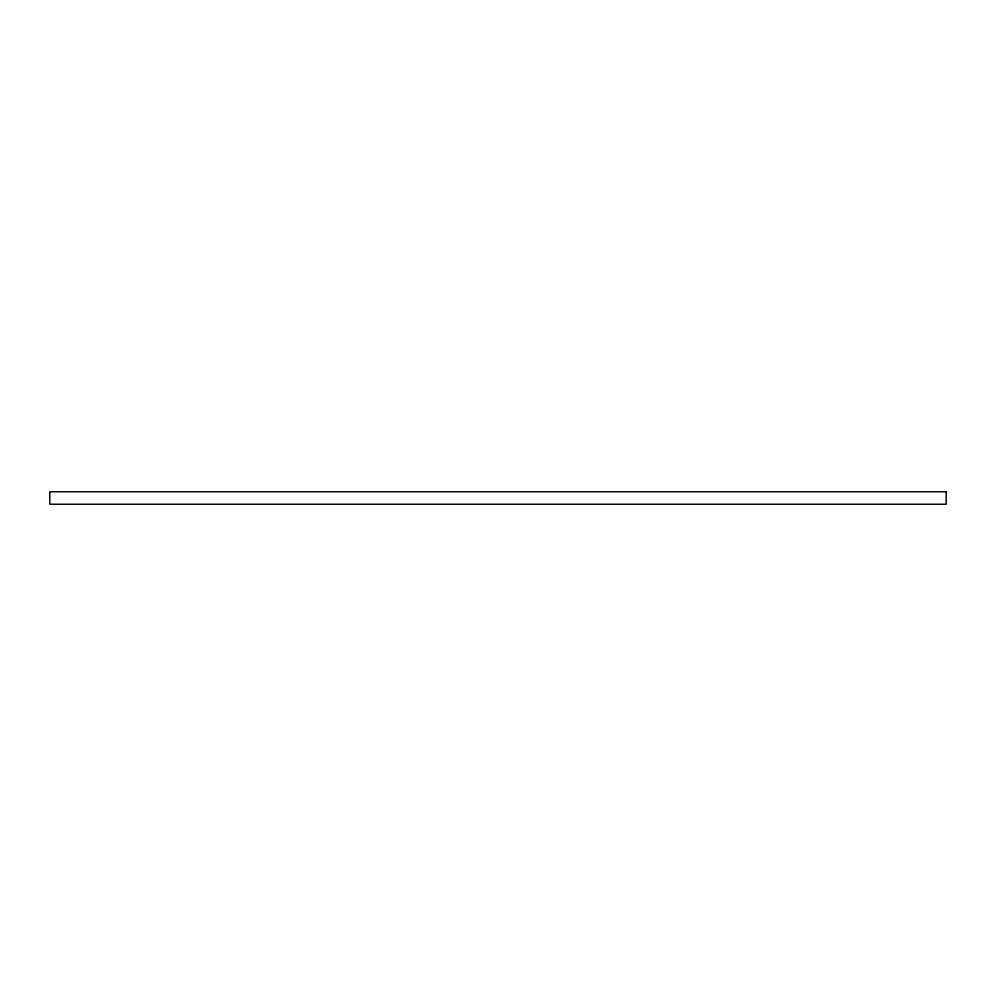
<?xml version="1.0" encoding="UTF-8"?>
<svg xmlns="http://www.w3.org/2000/svg" width="996" height="996" viewBox="0 0 996 996"><rect width="100%" height="100%" fill="white"/><g stroke="black" fill="none" stroke-linecap="round" stroke-linejoin="round"><path stroke-width="1.49" d="M946.2 491.763L49.8 491.763L49.8 504.237L946.2 504.237L946.2 491.763"/></g></svg>
